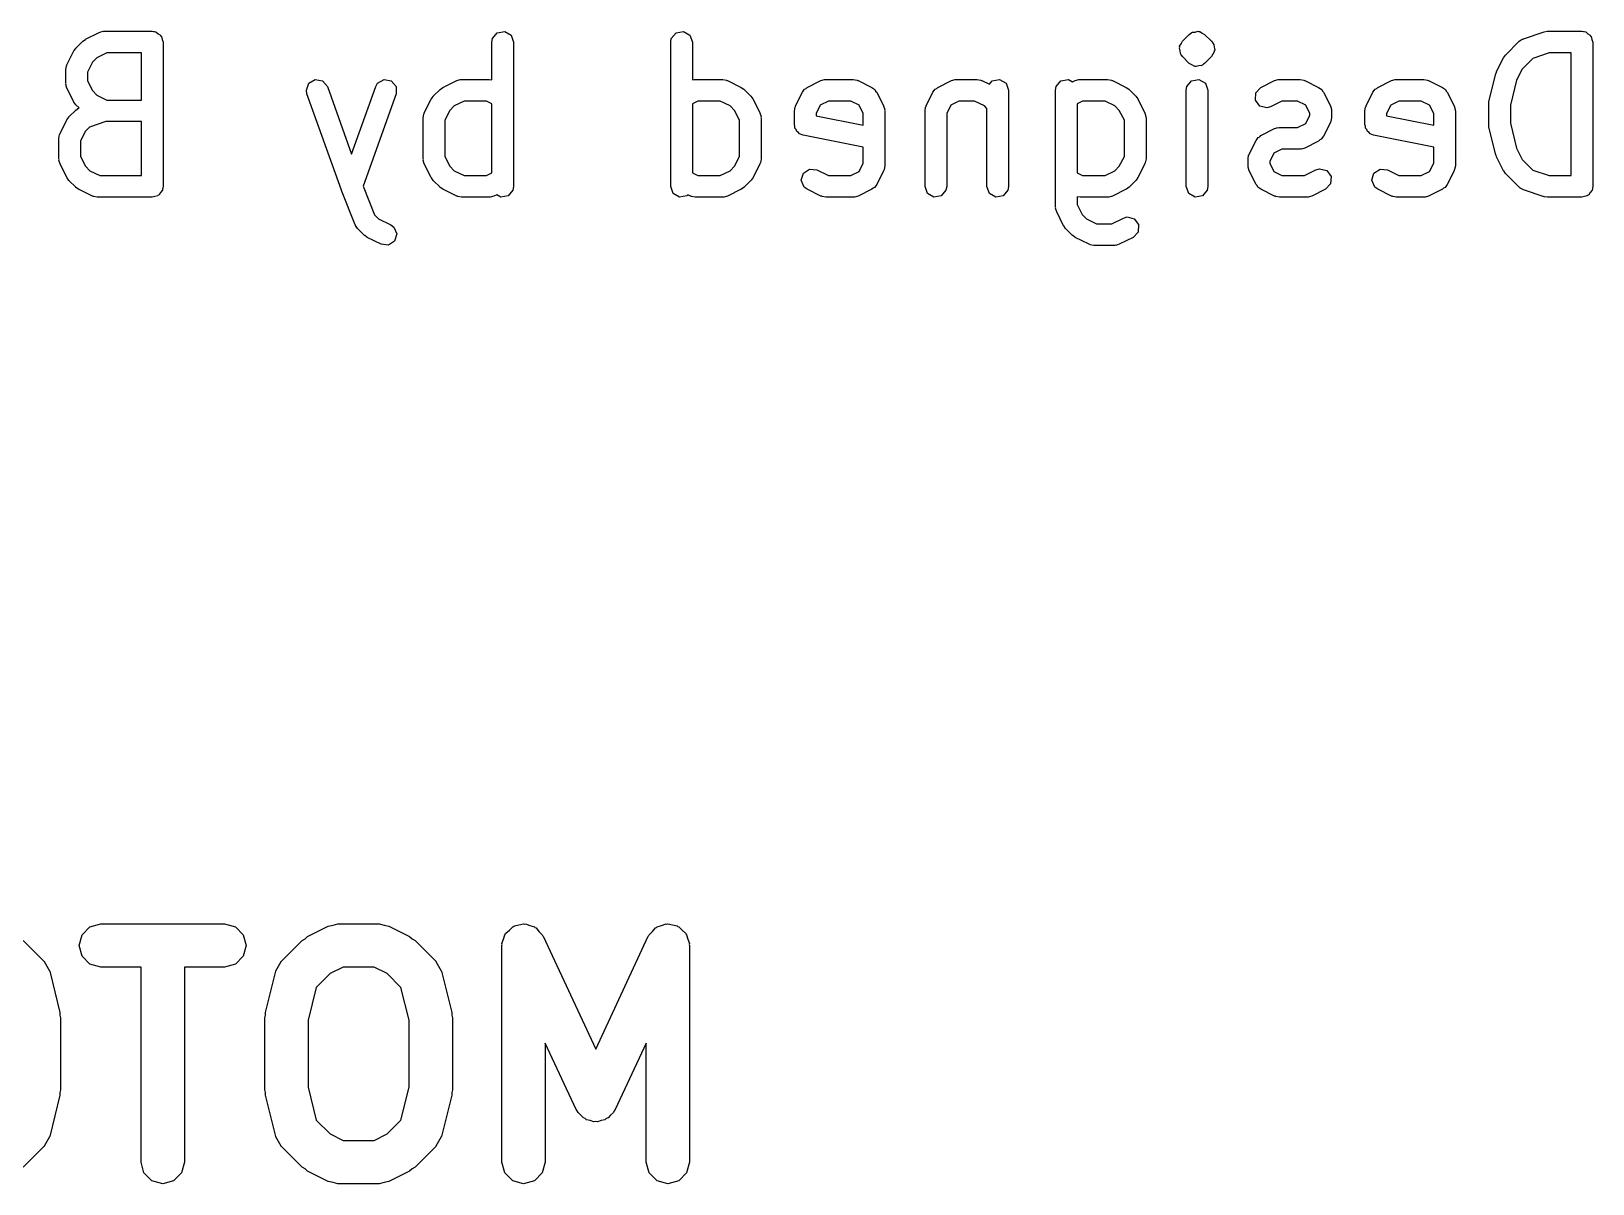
# Model space of a CAD drawing. Extents: x 102.4 to 200.2, y -128.1 to -62.9.
# Drawn here: x 151.27 to 162.09, y -105.84 to -97.86 of the extents above; entities that cross this region are included whole.
import ezdxf

# ---------------------------------------------------------------- set-up
doc = ezdxf.new("R2010")
doc.units = 0
doc.layers.add('BLACK', color=7, linetype='CONTINUOUS')

msp = doc.modelspace()

# ---------------------------------------------------------------- linework, layer by layer
at = {"layer": 'BLACK', "linetype": 'CONTINUOUS'}
for p, q in [((151.644, -97.9182), (151.739, -97.8705)), ((151.739, -97.8705), (151.764, -97.8631)), ((151.764, -97.8631), (151.769, -97.8642)), ((151.769, -97.8642), (151.773, -97.8626)), ((151.773, -97.8626), (152.106, -97.8626)), ((152.106, -97.8626), (152.116, -97.8643)), ((152.116, -97.8643), (152.119, -97.8638)), ((152.119, -97.8638), (152.122, -97.8654)), ((152.122, -97.8654), (152.132, -97.8671)), ((152.132, -97.8671), (152.147, -97.8797)), ((152.147, -97.8797), (152.164, -97.8894)), ((152.164, -97.8894), (152.166, -97.8958)), ((152.166, -97.8958), (152.171, -97.9001)), ((152.171, -97.9001), (152.175, -97.9193)), ((154.464, -97.912), (154.497, -97.8727)), ((154.497, -97.8727), (154.548, -97.8638)), ((154.548, -97.8638), (154.592, -97.8894)), ((154.592, -97.8894), (154.61, -97.9376)), ((155.702, -97.912), (155.735, -97.8727)), ((155.735, -97.8727), (155.786, -97.8638)), ((155.786, -97.8638), (155.83, -97.8894)), ((155.83, -97.8894), (155.848, -97.9376)), ((159.244, -97.9322), (159.291, -97.8846)), ((159.291, -97.8846), (159.299, -97.8789)), ((159.299, -97.8789), (159.301, -97.8762)), ((159.301, -97.8762), (159.304, -97.8753)), ((159.304, -97.8753), (159.305, -97.8752)), ((159.305, -97.8752), (159.307, -97.8727)), ((159.307, -97.8727), (159.309, -97.8723)), ((159.309, -97.8723), (159.313, -97.8696)), ((159.313, -97.8696), (159.332, -97.8679)), ((159.332, -97.8679), (159.351, -97.8629)), ((159.351, -97.8629), (159.354, -97.8644)), ((159.354, -97.8644), (159.357, -97.8638)), ((159.357, -97.8638), (159.36, -97.8655)), ((159.36, -97.8655), (159.364, -97.8652)), ((159.364, -97.8652), (159.38, -97.8764)), ((159.38, -97.8764), (159.397, -97.8846)), ((159.397, -97.8846), (159.445, -97.9322)), ((161.606, -97.9141), (161.749, -97.8665)), ((161.749, -97.8665), (161.771, -97.8632)), ((161.771, -97.8632), (161.773, -97.8626)), ((161.773, -97.8626), (162.011, -97.8626)), ((162.011, -97.8626), (162.021, -97.8643)), ((162.021, -97.8643), (162.024, -97.8638)), ((162.024, -97.8638), (162.027, -97.8654)), ((162.027, -97.8654), (162.037, -97.8671)), ((162.037, -97.8671), (162.052, -97.8797)), ((162.052, -97.8797), (162.068, -97.8894)), ((162.068, -97.8894), (162.071, -97.8958)), ((162.071, -97.8958), (162.076, -97.9001)), ((162.076, -97.9001), (162.079, -97.9193)), ((151.515, -98.0946), (151.563, -97.9993)), ((151.563, -97.9993), (151.576, -97.9813)), ((151.576, -97.9813), (151.577, -97.9798)), ((151.577, -97.9798), (151.625, -97.9322)), ((151.625, -97.9322), (151.643, -97.9193)), ((151.643, -97.9193), (151.644, -97.9182)), ((152.175, -97.9193), (152.181, -97.9376)), ((152.181, -97.9376), (152.181, -98.9376)), ((154.46, -97.9376), (154.464, -97.912)), ((154.46, -98.1995), (154.46, -97.9376)), ((154.61, -97.9376), (154.61, -98.9376)), ((155.698, -97.9376), (155.702, -97.912)), ((155.698, -98.9376), (155.698, -97.9376)), ((155.848, -97.9376), (155.848, -98.1999)), ((159.222, -97.9787), (159.225, -97.9726)), ((159.227, -97.9975), (159.222, -97.9787)), ((159.224, -97.9658), (159.235, -97.9499)), ((159.225, -97.9726), (159.224, -97.9658)), ((159.229, -98.0169), (159.227, -97.9975)), ((159.235, -97.9499), (159.244, -97.9322)), ((159.445, -97.9322), (159.451, -97.9403)), ((159.451, -97.9403), (159.453, -97.9422)), ((159.453, -97.9422), (159.454, -97.9454)), ((159.464, -98.0046), (159.453, -98.0206)), ((159.454, -97.9454), (159.46, -97.9535)), ((159.46, -97.9535), (159.462, -97.973)), ((159.462, -97.973), (159.467, -97.9918)), ((159.467, -97.9918), (159.464, -97.9979)), ((159.464, -97.9979), (159.464, -98.0046)), ((161.482, -98.0274), (161.577, -97.9322)), ((161.577, -97.9322), (161.598, -97.9173)), ((161.598, -97.9173), (161.603, -97.9169)), ((161.603, -97.9169), (161.606, -97.9141)), ((162.079, -97.9193), (162.086, -97.9376)), ((162.086, -97.9376), (162.086, -98.9376)), ((151.507, -98.1281), (151.512, -98.1024)), ((151.512, -98.1024), (151.515, -98.099)), ((151.515, -98.099), (151.515, -98.0946)), ((151.692, -98.0773), (151.657, -98.1458)), ((151.722, -98.0469), (151.692, -98.0773)), ((151.791, -98.0126), (151.722, -98.0469)), ((152.031, -98.0126), (151.791, -98.0126)), ((152.031, -98.3388), (152.031, -98.0126)), ((159.234, -98.025), (159.229, -98.0169)), ((159.235, -98.0283), (159.234, -98.025)), ((159.238, -98.0302), (159.235, -98.0283)), ((159.244, -98.0383), (159.238, -98.0302)), ((159.291, -98.0859), (159.244, -98.0383)), ((159.309, -98.0941), (159.291, -98.0859)), ((159.325, -98.1053), (159.309, -98.0941)), ((159.328, -98.105), (159.325, -98.1053)), ((159.331, -98.1067), (159.328, -98.105)), ((159.335, -98.1061), (159.331, -98.1067)), ((159.338, -98.1076), (159.335, -98.1061)), ((159.357, -98.1025), (159.338, -98.1076)), ((159.376, -98.1008), (159.357, -98.1025)), ((159.38, -98.0982), (159.376, -98.1008)), ((159.382, -98.0978), (159.38, -98.0982)), ((159.384, -98.0953), (159.382, -98.0978)), ((159.387, -98.0943), (159.384, -98.0952)), ((159.384, -98.0952), (159.384, -98.0953)), ((159.389, -98.0916), (159.387, -98.0943)), ((159.397, -98.0859), (159.389, -98.0916)), ((159.445, -98.0383), (159.397, -98.0859)), ((159.453, -98.0206), (159.445, -98.0383)), ((161.42, -98.1422), (161.468, -98.0469)), ((161.468, -98.0469), (161.481, -98.0289)), ((161.481, -98.0289), (161.482, -98.0274)), ((161.671, -98.0508), (161.596, -98.1249)), ((161.785, -98.0126), (161.671, -98.0508)), ((161.936, -98.0126), (161.785, -98.0126)), ((161.936, -98.8626), (161.936, -98.0126)), ((151.507, -98.2233), (151.507, -98.1281)), ((151.509, -98.2275), (151.507, -98.2233)), ((151.657, -98.1458), (151.657, -98.2056)), ((151.657, -98.2056), (151.692, -98.2741)), ((153.174, -98.2705), (153.192, -98.2224)), ((153.192, -98.2224), (153.236, -98.197)), ((153.236, -98.197), (153.287, -98.2062)), ((153.287, -98.2062), (153.32, -98.2457)), ((153.655, -98.2457), (153.667, -98.2231)), ((153.667, -98.2231), (153.712, -98.1972)), ((153.712, -98.1972), (153.762, -98.2058)), ((153.762, -98.2058), (153.796, -98.2449)), ((154.12, -98.2515), (154.216, -98.2039)), ((154.216, -98.2039), (154.24, -98.1964)), ((154.24, -98.1964), (154.245, -98.1975)), ((154.245, -98.1975), (154.249, -98.196)), ((154.249, -98.196), (154.44, -98.196)), ((154.44, -98.196), (154.46, -98.1995)), ((155.848, -98.1999), (155.86, -98.1964)), ((155.86, -98.1964), (155.864, -98.1975)), ((155.864, -98.1975), (155.868, -98.196)), ((155.868, -98.196), (156.059, -98.196)), ((156.059, -98.196), (156.084, -98.2005)), ((156.084, -98.2005), (156.088, -98.2034)), ((156.088, -98.2034), (156.092, -98.2039)), ((156.092, -98.2039), (156.187, -98.2515)), ((156.644, -98.2515), (156.739, -98.2039)), ((156.739, -98.2039), (156.764, -98.1964)), ((156.764, -98.1964), (156.769, -98.1975)), ((156.769, -98.1975), (156.773, -98.196)), ((156.773, -98.196), (156.963, -98.196)), ((156.963, -98.196), (156.989, -98.2005)), ((156.989, -98.2005), (156.992, -98.2034)), ((156.992, -98.2034), (156.997, -98.2039)), ((156.997, -98.2039), (157.092, -98.2515)), ((157.549, -98.2515), (157.644, -98.2039)), ((157.644, -98.2039), (157.669, -98.1964)), ((157.669, -98.1964), (157.673, -98.1975)), ((157.673, -98.1975), (157.678, -98.196)), ((157.678, -98.196), (157.82, -98.196)), ((157.82, -98.196), (157.846, -98.2005)), ((157.846, -98.2005), (157.85, -98.2034)), ((157.85, -98.2034), (157.854, -98.2039)), ((157.854, -98.2039), (157.906, -98.2298)), ((157.906, -98.2298), (157.926, -98.206)), ((157.926, -98.206), (157.976, -98.1971)), ((157.976, -98.1971), (158.021, -98.2227)), ((158.021, -98.2227), (158.038, -98.271)), ((158.369, -98.2453), (158.402, -98.206)), ((158.402, -98.206), (158.453, -98.1971)), ((158.453, -98.1971), (158.481, -98.2138)), ((158.481, -98.2138), (158.501, -98.2039)), ((158.501, -98.2039), (158.526, -98.1964)), ((158.526, -98.1964), (158.531, -98.1975)), ((158.531, -98.1975), (158.535, -98.196)), ((158.535, -98.196), (158.725, -98.196)), ((158.725, -98.196), (158.751, -98.2005)), ((158.751, -98.2005), (158.754, -98.2034)), ((158.754, -98.2034), (158.759, -98.2039)), ((158.759, -98.2039), (158.854, -98.2515)), ((159.274, -98.2453), (159.307, -98.206)), ((159.307, -98.206), (159.357, -98.1971)), ((159.357, -98.1971), (159.402, -98.2227)), ((159.402, -98.2227), (159.419, -98.271)), ((159.787, -98.2515), (159.882, -98.2039)), ((159.882, -98.2039), (159.907, -98.1964)), ((159.907, -98.1964), (159.911, -98.1975)), ((159.911, -98.1975), (159.916, -98.196)), ((159.916, -98.196), (160.059, -98.196)), ((160.059, -98.196), (160.084, -98.2005)), ((160.084, -98.2005), (160.088, -98.2034)), ((160.088, -98.2034), (160.092, -98.2039)), ((160.092, -98.2039), (160.187, -98.2515)), ((160.596, -98.2515), (160.692, -98.2039)), ((160.692, -98.2039), (160.717, -98.1964)), ((160.717, -98.1964), (160.721, -98.1975)), ((160.721, -98.1975), (160.725, -98.196)), ((160.725, -98.196), (160.916, -98.196)), ((160.916, -98.196), (160.941, -98.2005)), ((160.941, -98.2005), (160.945, -98.2034)), ((160.945, -98.2034), (160.949, -98.2039)), ((160.949, -98.2039), (161.044, -98.2515)), ((161.367, -98.348), (161.414, -98.1575)), ((161.414, -98.1575), (161.42, -98.1457)), ((161.42, -98.1457), (161.42, -98.1422)), ((161.558, -98.2019), (161.515, -98.3754)), ((161.596, -98.1249), (161.558, -98.2019)), ((151.508, -98.2319), (151.509, -98.2275)), ((151.515, -98.2569), (151.508, -98.2319)), ((151.563, -98.3521), (151.515, -98.2569)), ((151.692, -98.2741), (151.722, -98.3046)), ((151.722, -98.3046), (151.791, -98.3388)), ((153.178, -98.2962), (153.174, -98.2705)), ((153.417, -98.9628), (153.178, -98.2962)), ((153.32, -98.2457), (153.487, -98.7146)), ((153.487, -98.7146), (153.655, -98.2457)), ((153.796, -98.2962), (153.567, -98.9361)), ((153.796, -98.2449), (153.796, -98.2962)), ((153.991, -98.4279), (154.039, -98.3326)), ((154.039, -98.3326), (154.052, -98.3146)), ((154.052, -98.3146), (154.053, -98.3132)), ((154.053, -98.3132), (154.101, -98.2655)), ((154.101, -98.2655), (154.119, -98.2527)), ((154.119, -98.2527), (154.12, -98.2515)), ((156.187, -98.2515), (156.205, -98.2648)), ((156.205, -98.2648), (156.207, -98.2655)), ((156.207, -98.2655), (156.254, -98.3132)), ((156.254, -98.3132), (156.267, -98.3315)), ((156.267, -98.3315), (156.269, -98.3326)), ((156.269, -98.3326), (156.316, -98.4279)), ((156.563, -98.3803), (156.611, -98.285)), ((156.611, -98.285), (156.626, -98.2641)), ((156.626, -98.2641), (156.636, -98.2596)), ((156.636, -98.2596), (156.644, -98.2515)), ((157.092, -98.2515), (157.113, -98.267)), ((157.113, -98.267), (157.117, -98.2773)), ((157.117, -98.2773), (157.126, -98.285)), ((157.126, -98.285), (157.173, -98.3803)), ((157.468, -98.3803), (157.515, -98.285)), ((157.515, -98.285), (157.531, -98.2641)), ((157.531, -98.2641), (157.541, -98.2596)), ((157.541, -98.2596), (157.549, -98.2515)), ((158.038, -98.271), (158.038, -98.9376)), ((158.365, -98.271), (158.369, -98.2453)), ((158.365, -99.0805), (158.365, -98.271)), ((158.854, -98.2515), (158.872, -98.2648)), ((158.872, -98.2648), (158.874, -98.2655)), ((158.874, -98.2655), (158.921, -98.3132)), ((158.921, -98.3132), (158.934, -98.3315)), ((158.934, -98.3315), (158.935, -98.3326)), ((158.935, -98.3326), (158.983, -98.4279)), ((159.269, -98.271), (159.274, -98.2453)), ((159.269, -98.9376), (159.269, -98.271)), ((159.419, -98.271), (159.419, -98.9376)), ((159.749, -98.34), (159.752, -98.2887)), ((159.752, -98.2887), (159.787, -98.2515)), ((160.187, -98.2515), (160.208, -98.267)), ((160.208, -98.267), (160.213, -98.2773)), ((160.213, -98.2773), (160.221, -98.285)), ((160.221, -98.285), (160.269, -98.3803)), ((160.515, -98.3803), (160.563, -98.285)), ((160.563, -98.285), (160.578, -98.2641)), ((160.578, -98.2641), (160.589, -98.2596)), ((160.589, -98.2596), (160.596, -98.2515)), ((161.044, -98.2515), (161.065, -98.267)), ((161.065, -98.267), (161.07, -98.2773)), ((161.07, -98.2773), (161.078, -98.285)), ((161.078, -98.285), (161.126, -98.3803)), ((151.529, -98.456), (151.577, -98.4084)), ((151.564, -98.3532), (151.563, -98.3521)), ((151.577, -98.3716), (151.564, -98.3532)), ((151.599, -98.3934), (151.577, -98.3716)), ((151.577, -98.4084), (151.598, -98.3935)), ((151.598, -98.3935), (151.599, -98.3934)), ((151.791, -98.3388), (152.031, -98.3388)), ((153.984, -98.4614), (153.988, -98.4358)), ((153.988, -98.4358), (153.991, -98.4323)), ((153.991, -98.4323), (153.991, -98.4279)), ((154.168, -98.4106), (154.134, -98.4791)), ((154.198, -98.3802), (154.168, -98.4106)), ((154.267, -98.346), (154.198, -98.3802)), ((154.422, -98.346), (154.267, -98.346)), ((154.46, -98.3649), (154.422, -98.346)), ((154.46, -98.8436), (154.46, -98.3649)), ((155.886, -98.346), (155.848, -98.3649)), ((155.848, -98.3649), (155.848, -98.8436)), ((156.041, -98.346), (155.886, -98.346)), ((156.109, -98.3802), (156.041, -98.346)), ((156.14, -98.4106), (156.109, -98.3802)), ((156.174, -98.4791), (156.14, -98.4106)), ((156.316, -98.4279), (156.324, -98.4529)), ((156.555, -98.4138), (156.56, -98.3882)), ((156.555, -98.509), (156.555, -98.4138)), ((156.56, -98.3882), (156.562, -98.3847)), ((156.562, -98.3847), (156.563, -98.3803)), ((156.734, -98.3745), (156.705, -98.4315)), ((156.705, -98.4315), (156.705, -98.4476)), ((156.791, -98.346), (156.734, -98.3745)), ((156.946, -98.346), (156.791, -98.346)), ((157.003, -98.3745), (156.946, -98.346)), ((157.031, -98.4315), (157.003, -98.3745)), ((157.031, -98.5128), (157.031, -98.4315)), ((157.173, -98.3803), (157.181, -98.4052)), ((157.181, -98.4052), (157.18, -98.4096)), ((157.18, -98.4096), (157.181, -98.4138)), ((157.181, -98.4138), (157.181, -98.7948)), ((157.46, -98.4138), (157.464, -98.3882)), ((157.46, -98.9376), (157.46, -98.4138)), ((157.464, -98.3882), (157.467, -98.3847)), ((157.467, -98.3847), (157.468, -98.3803)), ((157.638, -98.3745), (157.61, -98.4315)), ((157.61, -98.4315), (157.61, -98.9376)), ((157.695, -98.346), (157.638, -98.3745)), ((157.803, -98.346), (157.695, -98.346)), ((157.871, -98.3802), (157.803, -98.346)), ((157.888, -98.3973), (157.871, -98.3802)), ((157.888, -98.9376), (157.888, -98.3973)), ((158.552, -98.346), (158.515, -98.3649)), ((158.515, -98.3649), (158.515, -98.8436)), ((158.708, -98.346), (158.552, -98.346)), ((158.776, -98.3802), (158.708, -98.346)), ((158.806, -98.4106), (158.776, -98.3802)), ((158.841, -98.4791), (158.806, -98.4106)), ((158.983, -98.4279), (158.99, -98.4529)), ((159.779, -98.3812), (159.749, -98.34)), ((159.829, -98.3931), (159.779, -98.3812)), ((159.854, -98.3857), (159.829, -98.3931)), ((159.933, -98.346), (159.854, -98.3857)), ((160.041, -98.346), (159.933, -98.346)), ((160.098, -98.3745), (160.041, -98.346)), ((160.126, -98.4315), (160.098, -98.3745)), ((160.098, -98.5008), (160.126, -98.4437)), ((160.126, -98.4437), (160.126, -98.4315)), ((160.269, -98.3803), (160.276, -98.4052)), ((160.276, -98.4052), (160.275, -98.4096)), ((160.275, -98.4096), (160.276, -98.4138)), ((160.276, -98.4138), (160.276, -98.4614)), ((160.507, -98.4138), (160.512, -98.3882)), ((160.507, -98.509), (160.507, -98.4138)), ((160.512, -98.3882), (160.515, -98.3847)), ((160.515, -98.3847), (160.515, -98.3803)), ((160.686, -98.3745), (160.657, -98.4315)), ((160.657, -98.4315), (160.657, -98.4476)), ((160.743, -98.346), (160.686, -98.3745)), ((160.898, -98.346), (160.743, -98.346)), ((160.955, -98.3745), (160.898, -98.346)), ((160.984, -98.4315), (160.955, -98.3745)), ((160.984, -98.5128), (160.984, -98.4315)), ((161.126, -98.3803), (161.133, -98.4052)), ((161.133, -98.4052), (161.132, -98.4096)), ((161.132, -98.4096), (161.134, -98.4138)), ((161.134, -98.4138), (161.134, -98.7948)), ((161.365, -98.3662), (161.367, -98.3514)), ((161.365, -98.509), (161.365, -98.3662)), ((161.367, -98.3514), (161.367, -98.348)), ((161.515, -98.3754), (161.515, -98.4998)), ((151.468, -98.5707), (151.515, -98.4755)), ((151.515, -98.4755), (151.529, -98.4575)), ((151.529, -98.4575), (151.529, -98.456)), ((151.671, -98.527), (151.644, -98.5535)), ((151.785, -98.4888), (151.671, -98.527)), ((152.031, -98.4888), (151.785, -98.4888)), ((152.031, -98.8626), (152.031, -98.4888)), ((153.984, -98.7471), (153.984, -98.4614)), ((154.134, -98.4791), (154.134, -98.7294)), ((156.174, -98.7294), (156.174, -98.4791)), ((156.324, -98.4529), (156.323, -98.4572)), ((156.323, -98.4572), (156.324, -98.4614)), ((156.324, -98.4614), (156.324, -98.7471)), ((156.559, -98.5207), (156.555, -98.509)), ((156.559, -98.5331), (156.559, -98.5207)), ((156.568, -98.5441), (156.559, -98.5331)), ((156.573, -98.5573), (156.568, -98.5441)), ((156.705, -98.4476), (157.031, -98.5128)), ((158.841, -98.7294), (158.841, -98.4791)), ((158.99, -98.4529), (158.989, -98.4572)), ((158.989, -98.4572), (158.991, -98.4614)), ((158.991, -98.4614), (158.991, -98.7471)), ((159.787, -98.5848), (159.882, -98.5372)), ((159.882, -98.5372), (159.907, -98.5298)), ((159.907, -98.5298), (159.911, -98.5308)), ((159.911, -98.5308), (159.916, -98.5293)), ((159.916, -98.5293), (160.041, -98.5293)), ((160.041, -98.5293), (160.098, -98.5008)), ((160.269, -98.495), (160.221, -98.5902)), ((160.272, -98.4871), (160.269, -98.4905)), ((160.269, -98.4905), (160.269, -98.495)), ((160.276, -98.4614), (160.272, -98.4871)), ((160.512, -98.5207), (160.507, -98.509)), ((160.511, -98.5331), (160.512, -98.5207)), ((160.52, -98.5441), (160.511, -98.5331)), ((160.525, -98.5573), (160.52, -98.5441)), ((160.657, -98.4476), (160.984, -98.5128)), ((161.366, -98.5123), (161.365, -98.509)), ((161.367, -98.5272), (161.366, -98.5123)), ((161.414, -98.7177), (161.367, -98.5272)), ((161.515, -98.4998), (161.558, -98.6733)), ((151.46, -98.6043), (151.464, -98.5786)), ((151.46, -98.7471), (151.46, -98.6043)), ((151.464, -98.5786), (151.467, -98.5752)), ((151.467, -98.5752), (151.468, -98.5707)), ((151.644, -98.5535), (151.61, -98.622)), ((151.61, -98.622), (151.61, -98.7294)), ((156.583, -98.5634), (156.573, -98.5573)), ((156.591, -98.5731), (156.583, -98.5634)), ((156.615, -98.5826), (156.591, -98.5731)), ((157.031, -98.6658), (156.615, -98.5826)), ((159.706, -98.7136), (159.753, -98.6184)), ((159.753, -98.6184), (159.769, -98.5974)), ((159.769, -98.5974), (159.779, -98.593)), ((159.779, -98.593), (159.787, -98.5848)), ((160.187, -98.6237), (160.092, -98.6714)), ((160.195, -98.6156), (160.187, -98.6237)), ((160.205, -98.6111), (160.195, -98.6156)), ((160.221, -98.5902), (160.205, -98.6111)), ((160.536, -98.5634), (160.525, -98.5573)), ((160.543, -98.5731), (160.536, -98.5634)), ((160.568, -98.5826), (160.543, -98.5731)), ((160.984, -98.6658), (160.568, -98.5826)), ((151.461, -98.7514), (151.46, -98.7471)), ((151.46, -98.7557), (151.461, -98.7514)), ((151.468, -98.7807), (151.46, -98.7557)), ((151.61, -98.7294), (151.644, -98.798)), ((153.985, -98.7514), (153.984, -98.7471)), ((153.984, -98.7557), (153.985, -98.7514)), ((153.991, -98.7807), (153.984, -98.7557)), ((154.134, -98.7294), (154.168, -98.798)), ((156.14, -98.798), (156.174, -98.7294)), ((156.324, -98.7471), (156.32, -98.7728)), ((157.031, -98.7771), (157.031, -98.6658)), ((158.806, -98.798), (158.841, -98.7294)), ((158.991, -98.7471), (158.986, -98.7728)), ((159.698, -98.7471), (159.702, -98.7215)), ((159.698, -98.7948), (159.698, -98.7471)), ((159.702, -98.7215), (159.705, -98.7181)), ((159.705, -98.7181), (159.706, -98.7136)), ((159.876, -98.7078), (159.848, -98.7648)), ((159.848, -98.7648), (159.848, -98.7771)), ((159.933, -98.6793), (159.876, -98.7078)), ((160.059, -98.6793), (159.933, -98.6793)), ((160.063, -98.6778), (160.059, -98.6793)), ((160.067, -98.6788), (160.063, -98.6778)), ((160.092, -98.6714), (160.067, -98.6788)), ((160.984, -98.7771), (160.984, -98.6658)), ((161.416, -98.7207), (161.414, -98.7177)), ((161.42, -98.7331), (161.416, -98.7207)), ((161.468, -98.8283), (161.42, -98.7331)), ((161.558, -98.6733), (161.596, -98.7503)), ((161.596, -98.7503), (161.671, -98.8244)), ((151.515, -98.8759), (151.468, -98.7807)), ((151.516, -98.877), (151.515, -98.8759)), ((151.644, -98.798), (151.674, -98.8284)), ((151.674, -98.8284), (151.743, -98.8626)), ((151.743, -98.8626), (152.031, -98.8626)), ((154.039, -98.8759), (153.991, -98.7807)), ((154.04, -98.877), (154.039, -98.8759)), ((154.168, -98.798), (154.198, -98.8284)), ((154.198, -98.8284), (154.267, -98.8626)), ((154.267, -98.8626), (154.422, -98.8626)), ((154.422, -98.8626), (154.46, -98.8436)), ((155.848, -98.8436), (155.886, -98.8626)), ((155.886, -98.8626), (156.041, -98.8626)), ((156.041, -98.8626), (156.109, -98.8284)), ((156.109, -98.8284), (156.14, -98.798)), ((156.269, -98.8759), (156.255, -98.8939)), ((156.316, -98.7807), (156.269, -98.8759)), ((156.317, -98.7762), (156.316, -98.7807)), ((156.32, -98.7728), (156.317, -98.7762)), ((156.603, -98.8945), (156.617, -98.8453)), ((156.617, -98.8453), (156.66, -98.8171)), ((156.66, -98.8171), (156.711, -98.8229)), ((156.711, -98.8229), (156.791, -98.8626)), ((156.791, -98.8626), (156.946, -98.8626)), ((156.946, -98.8626), (157.003, -98.8341)), ((157.003, -98.8341), (157.031, -98.7771)), ((157.173, -98.8283), (157.126, -98.9235)), ((157.174, -98.8238), (157.173, -98.8283)), ((157.177, -98.8204), (157.174, -98.8238)), ((157.181, -98.7948), (157.177, -98.8204)), ((158.515, -98.8436), (158.552, -98.8626)), ((158.552, -98.8626), (158.708, -98.8626)), ((158.708, -98.8626), (158.776, -98.8284)), ((158.776, -98.8284), (158.806, -98.798)), ((158.935, -98.8759), (158.922, -98.8939)), ((158.983, -98.7807), (158.935, -98.8759)), ((158.986, -98.7728), (158.983, -98.7762)), ((158.983, -98.7762), (158.983, -98.7807)), ((159.699, -98.799), (159.698, -98.7948)), ((159.698, -98.8033), (159.699, -98.799)), ((159.706, -98.8283), (159.698, -98.8033)), ((159.753, -98.9235), (159.706, -98.8283)), ((159.848, -98.7771), (159.876, -98.8341)), ((159.876, -98.8341), (159.933, -98.8626)), ((159.933, -98.8626), (160.088, -98.8626)), ((160.088, -98.8626), (160.168, -98.8229)), ((160.168, -98.8229), (160.193, -98.8155)), ((160.193, -98.8155), (160.243, -98.8274)), ((160.243, -98.8274), (160.273, -98.8686)), ((160.273, -98.8686), (160.27, -98.9198)), ((160.555, -98.8945), (160.57, -98.8453)), ((160.57, -98.8453), (160.613, -98.8171)), ((160.613, -98.8171), (160.664, -98.8229)), ((160.664, -98.8229), (160.743, -98.8626)), ((160.743, -98.8626), (160.898, -98.8626)), ((160.898, -98.8626), (160.955, -98.8341)), ((160.955, -98.8341), (160.984, -98.7771)), ((161.126, -98.8283), (161.078, -98.9235)), ((161.129, -98.8204), (161.126, -98.8238)), ((161.126, -98.8238), (161.126, -98.8283)), ((161.134, -98.7948), (161.129, -98.8204)), ((161.469, -98.8294), (161.468, -98.8283)), ((161.482, -98.8478), (161.469, -98.8294)), ((161.577, -98.943), (161.482, -98.8478)), ((161.671, -98.8244), (161.785, -98.8626)), ((161.785, -98.8626), (161.936, -98.8626)), ((151.529, -98.8954), (151.516, -98.877)), ((151.577, -98.943), (151.529, -98.8954)), ((151.578, -98.9437), (151.577, -98.943)), ((151.596, -98.9571), (151.578, -98.9437)), ((151.692, -99.0047), (151.596, -98.9571)), ((152.164, -98.9782), (152.154, -98.9951)), ((152.177, -98.9633), (152.164, -98.9782)), ((152.178, -98.9535), (152.177, -98.9633)), ((152.18, -98.9506), (152.178, -98.9535)), ((152.181, -98.9376), (152.179, -98.9474)), ((152.179, -98.9474), (152.18, -98.9506)), ((153.417, -98.9632), (153.417, -98.9628)), ((153.417, -98.9637), (153.417, -98.9632)), ((153.417, -98.9642), (153.417, -98.9637)), ((153.418, -98.9655), (153.417, -98.9642)), ((153.513, -99.2036), (153.418, -98.9655)), ((153.567, -98.9361), (153.646, -99.1336)), ((154.053, -98.8954), (154.04, -98.877)), ((154.101, -98.943), (154.053, -98.8954)), ((154.102, -98.9437), (154.101, -98.943)), ((154.12, -98.9571), (154.102, -98.9437)), ((154.216, -99.0047), (154.12, -98.9571)), ((154.605, -98.9633), (154.572, -99.0026)), ((154.61, -98.9376), (154.605, -98.9633)), ((155.715, -98.9858), (155.698, -98.9376)), ((156.187, -98.9571), (156.092, -99.0047)), ((156.188, -98.9559), (156.187, -98.9571)), ((156.207, -98.943), (156.188, -98.9559)), ((156.254, -98.8954), (156.207, -98.943)), ((156.255, -98.8939), (156.254, -98.8954)), ((156.623, -98.9416), (156.603, -98.8945)), ((156.644, -98.9571), (156.623, -98.9416)), ((156.739, -99.0047), (156.644, -98.9571)), ((157.092, -98.9571), (156.997, -99.0047)), ((157.1, -98.9489), (157.092, -98.9571)), ((157.11, -98.9445), (157.1, -98.9489)), ((157.126, -98.9235), (157.11, -98.9445)), ((157.477, -98.9858), (157.46, -98.9376)), ((157.605, -98.9633), (157.572, -99.0026)), ((157.61, -98.9376), (157.605, -98.9633)), ((157.906, -98.9858), (157.888, -98.9376)), ((158.034, -98.9633), (158.001, -99.0026)), ((158.038, -98.9376), (158.034, -98.9633)), ((158.854, -98.9571), (158.759, -99.0047)), ((158.855, -98.9559), (158.854, -98.9571)), ((158.874, -98.943), (158.855, -98.9559)), ((158.921, -98.8954), (158.874, -98.943)), ((158.922, -98.8939), (158.921, -98.8954)), ((159.287, -98.9858), (159.269, -98.9376)), ((159.415, -98.9633), (159.382, -99.0026)), ((159.419, -98.9376), (159.415, -98.9633)), ((159.762, -98.9313), (159.753, -98.9235)), ((159.766, -98.9416), (159.762, -98.9313)), ((159.787, -98.9571), (159.766, -98.9416)), ((159.882, -99.0047), (159.787, -98.9571)), ((160.235, -98.9571), (160.14, -99.0047)), ((160.27, -98.9198), (160.235, -98.9571)), ((160.576, -98.9416), (160.555, -98.8945)), ((160.596, -98.9571), (160.576, -98.9416)), ((160.692, -99.0047), (160.596, -98.9571)), ((161.044, -98.9571), (160.949, -99.0047)), ((161.052, -98.9489), (161.044, -98.9571)), ((161.063, -98.9445), (161.052, -98.9489)), ((161.078, -98.9235), (161.063, -98.9445)), ((161.581, -98.9449), (161.577, -98.943)), ((161.583, -98.9487), (161.581, -98.9449)), ((161.606, -98.9612), (161.583, -98.9487)), ((161.749, -99.0088), (161.606, -98.9612)), ((162.069, -98.9782), (162.059, -98.9951)), ((162.081, -98.9633), (162.069, -98.9782)), ((162.083, -98.9535), (162.081, -98.9633)), ((162.085, -98.9506), (162.083, -98.9535)), ((162.086, -98.9376), (162.084, -98.9474)), ((162.084, -98.9474), (162.085, -98.9506)), ((151.696, -99.0052), (151.692, -99.0047)), ((151.7, -99.0081), (151.696, -99.0052)), ((151.725, -99.0126), (151.7, -99.0081)), ((152.106, -99.0126), (151.725, -99.0126)), ((152.124, -99.006), (152.106, -99.0126)), ((152.144, -99.0026), (152.124, -99.006)), ((152.148, -98.9974), (152.144, -99.0026)), ((152.154, -98.9951), (152.148, -98.9974)), ((154.22, -99.0052), (154.216, -99.0047)), ((154.223, -99.0081), (154.22, -99.0052)), ((154.249, -99.0126), (154.223, -99.0081)), ((154.44, -99.0126), (154.249, -99.0126)), ((154.444, -99.0111), (154.44, -99.0126)), ((154.448, -99.0121), (154.444, -99.0111)), ((154.473, -99.0047), (154.448, -99.0121)), ((154.493, -98.9948), (154.473, -99.0047)), ((154.522, -99.0115), (154.493, -98.9948)), ((154.572, -99.0026), (154.522, -99.0115)), ((155.76, -99.0115), (155.715, -98.9858)), ((155.81, -99.0026), (155.76, -99.0115)), ((155.816, -98.9955), (155.81, -99.0026)), ((155.835, -99.0047), (155.816, -98.9955)), ((155.839, -99.0052), (155.835, -99.0047)), ((155.842, -99.0081), (155.839, -99.0052)), ((155.868, -99.0126), (155.842, -99.0081)), ((156.059, -99.0126), (155.868, -99.0126)), ((156.063, -99.0111), (156.059, -99.0126)), ((156.067, -99.0121), (156.063, -99.0111)), ((156.092, -99.0047), (156.067, -99.0121)), ((156.744, -99.0052), (156.739, -99.0047)), ((156.747, -99.0081), (156.744, -99.0052)), ((156.773, -99.0126), (156.747, -99.0081)), ((156.963, -99.0126), (156.773, -99.0126)), ((156.968, -99.0111), (156.963, -99.0126)), ((156.972, -99.0121), (156.968, -99.0111)), ((156.997, -99.0047), (156.972, -99.0121)), ((157.522, -99.0115), (157.477, -98.9858)), ((157.572, -99.0026), (157.522, -99.0115)), ((157.95, -99.0115), (157.906, -98.9858)), ((158.001, -99.0026), (157.95, -99.0115)), ((158.366, -99.0847), (158.365, -99.0805)), ((158.365, -99.0891), (158.366, -99.0847)), ((158.372, -99.114), (158.365, -99.0891)), ((158.535, -99.0126), (158.515, -99.0091)), ((158.515, -99.0091), (158.515, -99.0628)), ((158.515, -99.0628), (158.549, -99.1313)), ((158.725, -99.0126), (158.535, -99.0126)), ((158.729, -99.0111), (158.725, -99.0126)), ((158.734, -99.0121), (158.729, -99.0111)), ((158.759, -99.0047), (158.734, -99.0121)), ((159.331, -99.0115), (159.287, -98.9858)), ((159.382, -99.0026), (159.331, -99.0115)), ((159.887, -99.0052), (159.882, -99.0047)), ((159.89, -99.0081), (159.887, -99.0052)), ((159.916, -99.0126), (159.89, -99.0081)), ((160.106, -99.0126), (159.916, -99.0126)), ((160.11, -99.0111), (160.106, -99.0126)), ((160.115, -99.0121), (160.11, -99.0111)), ((160.14, -99.0047), (160.115, -99.0121)), ((160.696, -99.0052), (160.692, -99.0047)), ((160.7, -99.0081), (160.696, -99.0052)), ((160.725, -99.0126), (160.7, -99.0081)), ((160.916, -99.0126), (160.725, -99.0126)), ((160.92, -99.0111), (160.916, -99.0126)), ((160.924, -99.0121), (160.92, -99.0111)), ((160.949, -99.0047), (160.924, -99.0121)), ((161.751, -99.0087), (161.749, -99.0088)), ((161.773, -99.0126), (161.751, -99.0087)), ((162.011, -99.0126), (161.773, -99.0126)), ((162.029, -99.006), (162.011, -99.0126)), ((162.048, -99.0026), (162.029, -99.006)), ((162.053, -98.9974), (162.048, -99.0026)), ((162.059, -98.9951), (162.053, -98.9974)), ((153.646, -99.1336), (153.674, -99.1617)), ((153.674, -99.1617), (153.759, -99.2039)), ((158.42, -99.2093), (158.372, -99.114)), ((158.549, -99.1313), (158.579, -99.1617)), ((158.579, -99.1617), (158.648, -99.196)), ((158.648, -99.196), (158.755, -99.196)), ((158.755, -99.196), (158.835, -99.1563)), ((158.835, -99.1563), (158.86, -99.1488)), ((158.86, -99.1488), (158.909, -99.1607)), ((158.909, -99.1607), (158.94, -99.202)), ((153.514, -99.2052), (153.513, -99.2036)), ((153.514, -99.2074), (153.514, -99.2052)), ((153.529, -99.2287), (153.514, -99.2074)), ((153.577, -99.2764), (153.529, -99.2287)), ((153.578, -99.2771), (153.577, -99.2764)), ((153.596, -99.2904), (153.578, -99.2771)), ((153.692, -99.338), (153.596, -99.2904)), ((153.759, -99.2039), (153.78, -99.2194)), ((153.78, -99.2194), (153.8, -99.2665)), ((153.8, -99.2665), (153.785, -99.3156)), ((158.421, -99.2104), (158.42, -99.2093)), ((158.434, -99.2287), (158.421, -99.2104)), ((158.482, -99.2764), (158.434, -99.2287)), ((158.483, -99.2771), (158.482, -99.2764)), ((158.501, -99.2904), (158.483, -99.2771)), ((158.596, -99.338), (158.501, -99.2904)), ((158.902, -99.2904), (158.806, -99.338)), ((158.937, -99.2532), (158.902, -99.2904)), ((158.94, -99.202), (158.937, -99.2532)), ((153.743, -99.3439), (153.692, -99.338)), ((153.785, -99.3156), (153.743, -99.3439)), ((158.601, -99.3385), (158.596, -99.338)), ((158.604, -99.3414), (158.601, -99.3385)), ((158.63, -99.346), (158.604, -99.3414)), ((158.773, -99.346), (158.63, -99.346)), ((158.777, -99.3444), (158.773, -99.346)), ((158.781, -99.3455), (158.777, -99.3444)), ((158.806, -99.338), (158.781, -99.3455)), ((151.62, -104.119), (151.675, -104.064)), ((151.675, -104.064), (151.75, -104.044)), ((151.75, -104.044), (152.607, -104.044)), ((152.607, -104.044), (152.682, -104.064)), ((152.682, -104.064), (152.737, -104.119)), ((153.183, -104.131), (153.326, -104.06)), ((153.326, -104.06), (153.36, -104.053)), ((153.36, -104.053), (153.393, -104.044)), ((153.393, -104.044), (153.679, -104.044)), ((153.679, -104.044), (153.712, -104.053)), ((153.712, -104.053), (153.746, -104.06)), ((153.746, -104.06), (153.889, -104.131)), ((154.581, -104.087), (154.604, -104.064)), ((154.604, -104.064), (154.61, -104.062)), ((154.61, -104.062), (154.615, -104.058)), ((154.615, -104.058), (154.647, -104.052)), ((154.647, -104.052), (154.679, -104.044)), ((154.679, -104.044), (154.685, -104.046)), ((154.685, -104.046), (154.692, -104.044)), ((154.692, -104.044), (154.722, -104.056)), ((154.722, -104.056), (154.754, -104.064)), ((154.754, -104.064), (154.758, -104.069)), ((154.758, -104.069), (154.765, -104.071)), ((155.593, -104.071), (155.599, -104.069)), ((155.599, -104.069), (155.604, -104.064)), ((155.604, -104.064), (155.635, -104.056)), ((155.635, -104.056), (155.666, -104.044)), ((155.666, -104.044), (155.672, -104.046)), ((155.672, -104.046), (155.679, -104.044)), ((155.679, -104.044), (155.71, -104.052)), ((155.71, -104.052), (155.742, -104.058)), ((155.742, -104.058), (155.747, -104.062)), ((155.747, -104.062), (155.754, -104.064)), ((155.754, -104.064), (155.777, -104.087)), ((151.213, -104.159), (151.356, -104.302)), ((151.6, -104.194), (151.62, -104.119)), ((152.737, -104.119), (152.757, -104.194)), ((153.001, -104.302), (153.144, -104.159)), ((153.144, -104.159), (153.165, -104.147)), ((153.165, -104.147), (153.183, -104.131)), ((153.889, -104.131), (153.907, -104.147)), ((153.907, -104.147), (153.927, -104.159)), ((153.927, -104.159), (154.07, -104.302)), ((154.529, -104.181), (154.54, -104.15)), ((154.54, -104.15), (154.549, -104.119)), ((154.549, -104.119), (154.553, -104.114)), ((154.553, -104.114), (154.556, -104.108)), ((154.556, -104.108), (154.581, -104.087)), ((154.765, -104.071), (154.785, -104.096)), ((154.785, -104.096), (154.808, -104.119)), ((154.808, -104.119), (154.81, -104.125)), ((154.81, -104.125), (154.814, -104.13)), ((154.814, -104.13), (155.179, -104.911)), ((155.179, -104.911), (155.543, -104.13)), ((155.543, -104.13), (155.547, -104.125)), ((155.547, -104.125), (155.549, -104.119)), ((155.549, -104.119), (155.572, -104.096)), ((155.572, -104.096), (155.593, -104.071)), ((155.777, -104.087), (155.801, -104.108)), ((155.801, -104.108), (155.804, -104.114)), ((155.804, -104.114), (155.808, -104.119)), ((155.808, -104.119), (155.817, -104.15)), ((155.817, -104.15), (155.828, -104.181)), ((151.62, -104.269), (151.6, -104.194)), ((151.675, -104.324), (151.62, -104.269)), ((152.737, -104.269), (152.682, -104.324)), ((152.757, -104.194), (152.737, -104.269)), ((154.53, -104.187), (154.529, -104.181)), ((154.529, -104.194), (154.53, -104.187)), ((154.529, -105.694), (154.529, -104.194)), ((155.828, -104.181), (155.827, -104.187)), ((155.827, -104.187), (155.829, -104.194)), ((155.829, -104.194), (155.829, -105.694)), ((151.356, -104.302), (151.357, -104.303)), ((151.357, -104.303), (151.358, -104.304)), ((151.358, -104.304), (151.376, -104.337)), ((151.376, -104.337), (151.395, -104.369)), ((151.395, -104.369), (151.395, -104.371)), ((151.395, -104.371), (151.396, -104.372)), ((151.396, -104.372), (151.467, -104.658)), ((151.75, -104.344), (151.675, -104.324)), ((152.029, -104.344), (151.75, -104.344)), ((152.029, -105.694), (152.029, -104.344)), ((152.607, -104.344), (152.329, -104.344)), ((152.329, -104.344), (152.329, -105.694)), ((152.682, -104.324), (152.607, -104.344)), ((152.89, -104.658), (152.962, -104.372)), ((152.962, -104.369), (152.981, -104.337)), ((152.962, -104.371), (152.962, -104.369)), ((152.962, -104.372), (152.962, -104.371)), ((152.981, -104.337), (152.999, -104.304)), ((152.999, -104.304), (153, -104.303)), ((153, -104.303), (153.001, -104.302)), ((153.339, -104.389), (153.243, -104.485)), ((153.428, -104.344), (153.339, -104.389)), ((153.643, -104.344), (153.428, -104.344)), ((153.733, -104.389), (153.643, -104.344)), ((153.829, -104.485), (153.733, -104.389)), ((154.07, -104.302), (154.071, -104.303)), ((154.071, -104.303), (154.072, -104.304)), ((154.072, -104.304), (154.09, -104.337)), ((154.09, -104.337), (154.109, -104.369)), ((154.109, -104.369), (154.109, -104.371)), ((154.109, -104.371), (154.11, -104.372)), ((154.11, -104.372), (154.181, -104.658)), ((153.243, -104.485), (153.186, -104.712)), ((153.886, -104.712), (153.829, -104.485)), ((151.467, -104.658), (151.467, -104.676)), ((151.467, -104.676), (151.471, -104.694)), ((151.471, -104.694), (151.471, -105.194)), ((152.886, -104.694), (152.891, -104.676)), ((152.886, -105.194), (152.886, -104.694)), ((152.891, -104.676), (152.89, -104.658)), ((153.186, -104.712), (153.186, -105.175)), ((153.886, -105.175), (153.886, -104.712)), ((154.181, -104.658), (154.181, -104.676)), ((154.181, -104.676), (154.186, -104.694)), ((154.186, -104.694), (154.186, -105.194)), ((155.043, -105.329), (154.829, -104.87)), ((154.829, -104.87), (154.829, -105.694)), ((155.529, -104.87), (155.314, -105.329)), ((155.529, -105.694), (155.529, -104.87)), ((151.467, -105.23), (151.396, -105.516)), ((151.471, -105.194), (151.467, -105.212)), ((151.467, -105.212), (151.467, -105.23)), ((152.891, -105.212), (152.886, -105.194)), ((152.89, -105.23), (152.891, -105.212)), ((152.962, -105.516), (152.89, -105.23)), ((153.186, -105.175), (153.243, -105.403)), ((153.829, -105.403), (153.886, -105.175)), ((154.181, -105.23), (154.11, -105.516)), ((154.186, -105.194), (154.181, -105.212)), ((154.181, -105.212), (154.181, -105.23)), ((155.051, -105.339), (155.043, -105.329)), ((155.056, -105.351), (155.051, -105.339)), ((155.076, -105.368), (155.056, -105.351)), ((155.301, -105.351), (155.281, -105.368)), ((155.306, -105.339), (155.301, -105.351)), ((155.314, -105.329), (155.306, -105.339)), ((153.243, -105.403), (153.339, -105.499)), ((153.733, -105.499), (153.829, -105.403)), ((155.093, -105.388), (155.076, -105.368)), ((155.105, -105.393), (155.093, -105.388)), ((155.115, -105.401), (155.105, -105.393)), ((155.141, -105.406), (155.115, -105.401)), ((155.166, -105.415), (155.141, -105.406)), ((155.179, -105.412), (155.166, -105.415)), ((155.192, -105.415), (155.179, -105.412)), ((155.216, -105.406), (155.192, -105.415)), ((155.242, -105.401), (155.216, -105.406)), ((155.252, -105.393), (155.242, -105.401)), ((155.265, -105.388), (155.252, -105.393)), ((155.281, -105.368), (155.265, -105.388)), ((151.376, -105.551), (151.358, -105.584)), ((151.395, -105.518), (151.376, -105.551)), ((151.396, -105.516), (151.395, -105.517)), ((151.395, -105.517), (151.395, -105.518)), ((152.962, -105.517), (152.962, -105.516)), ((152.962, -105.518), (152.962, -105.517)), ((152.981, -105.551), (152.962, -105.518)), ((152.999, -105.584), (152.981, -105.551)), ((153.339, -105.499), (153.428, -105.544)), ((153.428, -105.544), (153.643, -105.544)), ((153.643, -105.544), (153.733, -105.499)), ((154.09, -105.551), (154.072, -105.584)), ((154.109, -105.518), (154.09, -105.551)), ((154.11, -105.516), (154.109, -105.517)), ((154.109, -105.517), (154.109, -105.518)), ((151.356, -105.586), (151.213, -105.729)), ((151.357, -105.585), (151.356, -105.586)), ((151.358, -105.584), (151.357, -105.585)), ((153, -105.585), (152.999, -105.584)), ((153.001, -105.586), (153, -105.585)), ((153.144, -105.729), (153.001, -105.586)), ((154.07, -105.586), (153.927, -105.729)), ((154.071, -105.585), (154.07, -105.586)), ((154.072, -105.584), (154.071, -105.585)), ((152.049, -105.769), (152.029, -105.694)), ((152.104, -105.824), (152.049, -105.769)), ((152.308, -105.769), (152.254, -105.824)), ((152.329, -105.694), (152.308, -105.769)), ((153.165, -105.741), (153.144, -105.729)), ((153.183, -105.757), (153.165, -105.741)), ((153.326, -105.828), (153.183, -105.757)), ((153.889, -105.757), (153.746, -105.828)), ((153.907, -105.741), (153.889, -105.757)), ((153.927, -105.729), (153.907, -105.741)), ((154.549, -105.769), (154.529, -105.694)), ((154.604, -105.824), (154.549, -105.769)), ((154.808, -105.769), (154.754, -105.824)), ((154.829, -105.694), (154.808, -105.769)), ((155.549, -105.769), (155.529, -105.694)), ((155.604, -105.824), (155.549, -105.769)), ((155.808, -105.769), (155.754, -105.824)), ((155.829, -105.694), (155.808, -105.769)), ((152.179, -105.844), (152.104, -105.824)), ((152.254, -105.824), (152.179, -105.844)), ((153.36, -105.835), (153.326, -105.828)), ((153.393, -105.844), (153.36, -105.835)), ((153.679, -105.844), (153.393, -105.844)), ((153.712, -105.835), (153.679, -105.844)), ((153.746, -105.828), (153.712, -105.835)), ((154.679, -105.844), (154.604, -105.824)), ((154.754, -105.824), (154.679, -105.844)), ((155.679, -105.844), (155.604, -105.824)), ((155.754, -105.824), (155.679, -105.844))]:
    msp.add_line(p, q, dxfattribs=at)

doc.saveas('drawing.dxf')
